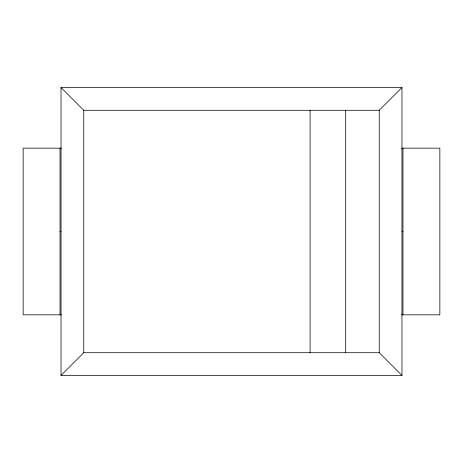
<?xml version="1.0" encoding="UTF-8"?>
<svg xmlns="http://www.w3.org/2000/svg" width="463" height="463" viewBox="0 0 463 463"><rect width="100%" height="100%" fill="white"/><g stroke="black" fill="none" stroke-linecap="round" stroke-linejoin="round"><path stroke-width="0.69" d="M61.029 375.452L83.762 352.719L379.238 352.719L401.971 375.452L401.971 87.548L61.029 87.548L61.029 375.452L401.971 375.452M61.029 87.548L83.762 110.281L379.238 110.281L401.971 87.548M61.481 148.16L23.15 148.16L23.15 314.84L61.481 314.84M401.519 148.16L439.85 148.16L439.85 314.84L401.519 314.84M60.04 231.5L61.029 231.5M401.971 231.5L402.96 231.5M402.96 148.16L402.96 314.84M379.238 110.281L379.238 352.719M345.687 110.281L345.687 352.719M310.094 110.281L310.094 352.719M83.762 110.281L83.762 352.719M60.04 148.16L60.04 314.84"/></g></svg>
